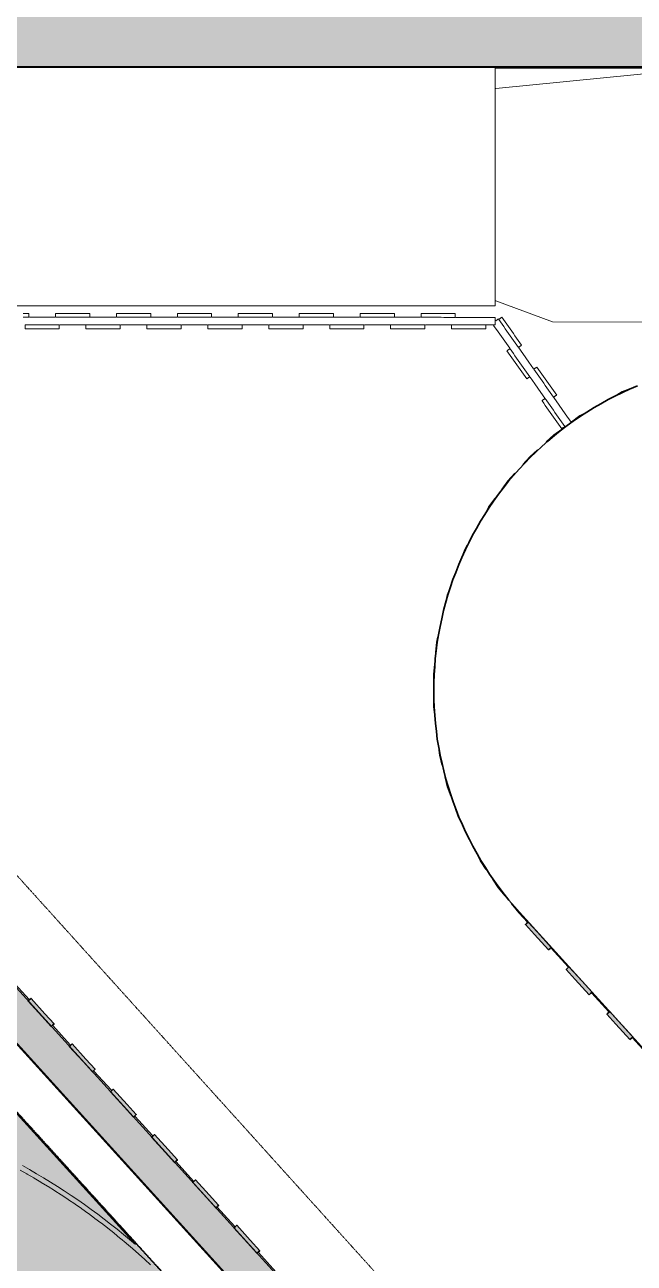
# Model space of a CAD drawing. Header units: millimetres. Extents: x -100577 to 287200, y -212120 to 238461.
# Drawn here: x 74240 to 76641, y 52191 to 57072 of the extents above; entities that cross this region are included whole.
import ezdxf

# ---------------------------------------------------------------- set-up
doc = ezdxf.new("R2010")
doc.units = ezdxf.units.MM
doc.linetypes.add('DASHDOT', pattern=[3.556, 2.54, -0.508, 0, -0.508])
doc.linetypes.add('PHANTOM', pattern=[6.35, 3.175, -0.635, 0.635, -0.635, 0.635, -0.635])
for name, color, linetype, lineweight in [('01_切断（構造・壁）', 7, 'Continuous', 35), ('04_切断（機械室などの塊）', 7, 'Continuous', 35), ('06_部屋の色', 8, 'Continuous', 0), ('10_見えがかり', 7, 'Continuous', 13), ('11_見えがかり（家具）', 8, 'Continuous', 9), ('20_上部（屋根の外形・梁）', 8, 'PHANTOM', 9), ('30_敷地・外構', 8, 'Continuous', 9), ('40_通り芯', 1, 'DASHDOT', 9)]:
    doc.layers.add(name, color=color, linetype=linetype, lineweight=lineweight)

msp = doc.modelspace()

# ---------------------------------------------------------------- hatches: boundary and pattern name
at = {"layer": '01_切断（構造・壁）'}
for points in [[(77620.5, 49510.1), (80375.7, 46470.6), (80376.9, 46469.1), (80376.9, 46469.1), (80376.9, 46469.1), (80375.6, 46467.8), (80364.1, 46457.3), (80323.2, 46420.3), (80270.8, 46372.8), (80269.4, 46371.6), (80268.1, 46373), (77512.7, 49412.7), (75206.6, 51956.8), (73114.4, 54264.9), (72977.1, 54416.4), (72975.9, 54417.8), (72975.9, 54417.8), (72975.9, 54417.8), (72977.3, 54419.1), (73001.8, 54441.4), (73041.1, 54477), (73041.3, 54477.2), (73082, 54514.1), (73082, 54514.1), (73082, 54514.1), (73083.5, 54515.3), (73083.5, 54515.3), (73083.5, 54515.3), (73084.8, 54514), (73824.8, 53697.6), (77509.9, 49632.2), (77595.6, 49537.6), (77620.4, 49510.3), (77620.4, 49510.3)], [(76303.4, 53425.6), (76248.4, 53486.1), (76212.6, 53525.6), (76217, 53529.6), (76223.7, 53535.7), (76259.5, 53496.2), (76314.5, 53435.7), (76310.1, 53431.7)], [(76463.7, 53249.1), (76408.8, 53309.6), (76373, 53349), (76377.3, 53353), (76384.1, 53359.1), (76419.9, 53319.6), (76474.8, 53259.1), (76470.4, 53255.2)], [(74319.3, 53174.3), (74319.3, 53174.3), (74355.5, 53134.4), (74351.1, 53130.4), (74344.4, 53124.4), (74308.2, 53164.3), (74253.7, 53224.4), (74258.2, 53228.4), (74264.9, 53234.4)], [(76624.1, 53072.5), (76569.1, 53133), (76533.3, 53172.4), (76537.7, 53176.4), (76544.4, 53182.5), (76580.2, 53143.1), (76635.2, 53082.6), (76630.8, 53078.6)], [(74481.2, 52995.7), (74517.6, 52955.6), (74513.1, 52951.6), (74506.5, 52945.5), (74470.1, 52985.7), (74415.8, 53045.6), (74420.3, 53049.6), (74426.9, 53055.6)], [(74643.1, 52817.1), (74679.7, 52776.8), (74675.2, 52772.7), (74668.6, 52766.7), (74632, 52807.1), (74577.9, 52866.8), (74582.4, 52870.8), (74589, 52876.8)], [(74805, 52638.6), (74841.8, 52598), (74837.2, 52593.9), (74830.6, 52587.9), (74793.9, 52628.5), (74740, 52688), (74744.5, 52692), (74751.1, 52698)], [(74966.9, 52460), (75003.8, 52419.2), (74999.3, 52415.1), (74992.7, 52409.1), (74955.8, 52449.9), (74902.1, 52509.1), (74906.6, 52513.3), (74913.2, 52519.2)], [(75128.7, 52281.4), (75165.9, 52240.4), (75161.3, 52236.2), (75154.8, 52230.3), (75117.6, 52271.3), (75064.1, 52330.3), (75068.7, 52334.5), (75075.3, 52340.4)]]:
    msp.add_hatch(color=7, dxfattribs=at).paths.add_polyline_path(points)
at = {"layer": '06_部屋の色', "true_color": 0xe9dfcf}
msp.add_hatch(color=8, dxfattribs=at).paths.add_polyline_path([(72573.6, 54580.1), (81121.7, 45167.3), (80091.1, 44217.5), (80114.8, 44191.8), (79084.4, 43242.2), (79060.5, 43267.7), (75806.3, 46747.5), (75857.8, 46797.3), (75926.6, 46876.4), (75988.2, 46961.2), (76042.2, 47051.1), (76088.1, 47145.3), (76125.7, 47243.1), (76154.6, 47343.9), (76174.6, 47446.8), (76185.6, 47551.1), (76187.4, 47655.9), (76180.1, 47760.5), (76163.7, 47864), (76138.3, 47965.7), (76104.2, 48064.8), (76061.6, 48160.6), (76010.7, 48252.3), (75952.1, 48339.2), (75886.1, 48420.7), (75813.3, 48496.1), (75734.2, 48564.8), (75649.4, 48626.5), (75559.5, 48680.4), (75465.3, 48726.4), (75367.4, 48764), (75266.7, 48792.9), (75163.8, 48812.9), (75059.5, 48823.8), (74954.7, 48825.7), (74850.1, 48818.3), (74746.6, 48801.9), (74644.9, 48776.6), (74545.8, 48742.5), (74450, 48699.8), (74358.3, 48649), (74271.4, 48590.4), (74189.9, 48524.4), (74166.1, 48501.4), (70375.6, 52554.5)])
at = {"layer": '06_部屋の色', "true_color": 0x6fa96e}
h = msp.add_hatch(color=8, dxfattribs=at)
h.paths.add_polyline_path([(70957.1, 51933.9), (71070.8, 52040.2), (71300, 52253.9), (71529.5, 52467.2), (71759.4, 52680.2), (71989.5, 52892.8), (72220, 53105), (72450.9, 53316.9), (72682, 53528.5), (72913.5, 53739.7), (73145.3, 53950.5), (80137, 46251.4), (79917, 46051.3), (79697.4, 45851), (79478.1, 45650.2), (79259, 45449.2), (79040.3, 45247.8), (78821.9, 45046), (78603.8, 44843.9), (78386, 44641.5), (78168.6, 44438.8), (78060.7, 44337.9), (78060.7, 44337.9), (78060.7, 44337.9), (78060.7, 44337.9), (77951.4, 44235.7), (77734.6, 44032.3), (77518, 43828.5), (77301.8, 43624.4), (77085.9, 43420), (76870.3, 43215.3), (76655.1, 43010.2), (76440.1, 42804.8), (76225.5, 42599), (76011.1, 42393), (68797.1, 49884.2), (69023, 50101.3), (69249.2, 50318.2), (69475.7, 50534.6), (69702.6, 50750.8), (69929.8, 50966.6), (70157.4, 51182), (70385.2, 51397.1), (70613.4, 51611.8), (70842, 51826.2), (70953.5, 51930.5)])
h.paths.add_polyline_path([(73784.9, 47593), (73792.2, 47488.4), (73808.6, 47384.9), (73834, 47283.1), (73868.1, 47184), (73910.8, 47088.3), (73961.6, 46996.6), (74020.2, 46909.7), (74086.2, 46828.2), (74159, 46752.8), (74238.1, 46684), (74322.9, 46622.4), (74412.8, 46568.4), (74507, 46522.4), (74604.9, 46484.9), (74705.6, 46456), (74808.5, 46436), (74912.8, 46425), (75017.6, 46423.2), (75122.2, 46430.5), (75225.7, 46446.9), (75327.4, 46472.3), (75426.6, 46506.4), (75522.3, 46549), (75614, 46599.9), (75700.9, 46658.5), (75782.4, 46724.4), (75803.3, 46744.6), (75806.8, 46748), (75806.8, 46748), (75857.8, 46797.3), (75926.6, 46876.4), (75988.2, 46961.2), (76042.2, 47051.1), (76088.1, 47145.3), (76125.7, 47243.1), (76154.6, 47343.9), (76174.6, 47446.8), (76185.6, 47551.1), (76187.4, 47655.9), (76180.1, 47760.5), (76163.7, 47864), (76138.3, 47965.7), (76104.2, 48064.8), (76061.6, 48160.6), (76010.7, 48252.3), (75952.1, 48339.2), (75886.1, 48420.7), (75813.3, 48496.1), (75734.2, 48564.8), (75649.4, 48626.5), (75559.5, 48680.4), (75465.3, 48726.4), (75367.4, 48764), (75266.7, 48792.9), (75163.8, 48812.9), (75059.5, 48823.8), (74954.7, 48825.7), (74850.1, 48818.3), (74746.6, 48801.9), (74644.9, 48776.6), (74545.8, 48742.5), (74450, 48699.8), (74358.3, 48649), (74271.4, 48590.4), (74189.9, 48524.4), (74166.6, 48501.9), (74114.5, 48451.6), (74045.7, 48372.5), (73984.1, 48287.7), (73930.1, 48197.8), (73884.2, 48103.6), (73846.6, 48005.7), (73817.7, 47904.9), (73797.7, 47802), (73786.8, 47697.8)], flags=0)
at = {"layer": '30_敷地・外構'}
msp.add_hatch(color=8, dxfattribs=at).paths.add_polyline_path([(203769.5, 214442.2), (243429.9, 177722.4), (287200.4, 133010.5), (281793.1, -51921.2), (240885.5, -149400.6), (236609.7, -153248.5), (133667.7, -201676.7), (129226.2, -203199.9), (92493.3, -208828.8), (80788.6, -210334.9), (60527.7, -212120.5), (29239.6, -207578.6), (4133.8, -203331.5), (-18461.2, -198214.2), (-25999.5, -196278.4), (-94563.8, -156949.3), (-100576.7, -152008.9), (-15558.2, -27276.9), (128293.3, -27285.8), (128295.1, 900.2), (83295.1, 903), (83298.1, 56905.6), (50292.3, 56910.4), (20297, 12903.7), (20297.7, 906.9), (3652.8, 907.9), (165570.8, 238460.5)])
h = msp.add_hatch(color=8, dxfattribs=at)
h.paths.add_polyline_path([(70281.8, 69207.8), (73677.5, 71131.7), (76317.4, 70450.3), (93200.2, 82501.8), (103770.8, 90730.6), (105767.7, 92615), (106777, 92003.9), (118469.6, 107201.5), (129043.6, 119707.7), (151078.7, 145305.3), (166376.8, 164634), (171338.8, 170679.3), (187221.6, 191433.9), (198287.1, 205505.8), (198077.8, 207155.4), (198176.7, 210842.5), (200714.4, 210456.7), (204131.2, 206946.8), (209555.7, 200562), (211125.9, 198648.5), (212482.5, 197237.2), (214840.2, 195221.2), (221884.4, 189362.5), (224837.6, 186553.4), (231278.8, 180241.4), (233222.4, 178925.4), (234262.7, 178289.6), (238252.8, 175499.1), (239941, 174138.4), (238463.9, 171833.7), (214169.7, 143331.8), (209158, 139970.9), (184287.9, 106391.7), (183978.8, 101792.3), (187006.4, 98885.9), (183025.8, 93881.7), (165710.5, 106977.9), (169773.7, 111251.6), (174631.2, 107898.8), (178916.9, 108657.7), (203772.1, 141800.6), (210006.1, 145862.8), (226838.7, 165530.3), (229045.1, 168159.5), (228926.8, 173574.7), (225566, 172051.7), (219062, 168983.4), (203917.8, 160610.9), (202180.3, 160000.3), (200038.9, 159685.2), (197646.8, 159569.2), (191232.4, 159713.7), (183101.3, 159306.8), (180096, 159014.2), (168070.4, 160234.9), (162297.1, 151659), (173068.1, 147576.7), (172195.8, 145262.2), (160705.7, 149610.5), (132461.2, 116785.1), (121949.3, 104357), (112882.8, 92798.2), (110861.5, 90176.8), (104210.4, 83405.4), (97491.3, 77480.3), (91406.2, 72673.6), (81313, 65672.4), (81913.6, 64348.8), (188764.9, 67868.7), (246788.5, 67840.1), (246782.4, 63340.4), (205026.1, 63372.3), (201917.6, 60299.6), (196541.2, 60910.6), (193812.1, 63375.4), (188843, 63378.7), (126859.9, 61341.1), (83292.6, 59800.2), (83292.1, 56905.6), (50292.3, 56910.4), (20297, 12903.7), (20297, 12688.5), (15590.7, 3142.9), (14531.9, 521.6), (14417.8, -2475.5), (17720, -43184.1), (25175.2, -42918.5), (79835.2, -42007), (146150.7, -40578.9), (241235.5, -38178.8), (246311.2, -38102.7), (247627, -49076.9), (261713.2, -83458.2), (157801.7, -94080.4), (165058.9, -133727.2), (125695.1, -141051.4), (124858.5, -140143.1), (118887.5, -141940.9), (123034.3, -155932.7), (127770.8, -172228.3), (146551, -170016.7), (170292.1, -167511), (174821.9, -166335.5), (176248.1, -172157.3), (171364.9, -173432), (147215.1, -175970), (104092.5, -181701.7), (47870.9, -189957.7), (8834.5, -196640), (5104.1, -198423.7), (4305.2, -197393.1), (3768, -190337.6), (6822.6, -189843.8), (32763, -185393.7), (35342.7, -181411.3), (31434.2, -162225.7), (28768.7, -160898.3), (-9297.6, -166488.1), (-10932.9, -168206.2), (-6545.2, -190414.5), (-10493.4, -191063.3), (-16165.6, -162327.1), (-26790.2, -120042.4), (-7087.1, -114417.5), (18234.2, -108159), (19923.5, -105794.1), (14653.4, -79966.8), (13290.8, -79523.1), (-25792.5, -92480.8), (-55264.6, -101098.3), (-56830.6, -103919.1), (-41581.5, -164299.3), (-39301.9, -166240.5), (-28152.8, -163917.1), (-27140.8, -168806), (-41869.2, -171871.6), (-45676.2, -172875.7), (-47156.1, -168100.7), (-45926.7, -165398.6), (-61931.1, -102077.8), (-67560.2, -103569.8), (-63454.4, -97546.1), (-48680.2, -93970.1), (-27190.9, -87692.8), (-10339.7, -82620.1), (13576, -74692.3), (11129, -62712.5), (4851.7, -55163.2), (-7349.7, -55898.5), (-35297.5, -58584.6), (-37037.7, -58789.7), (-28960.4, -46939.4), (-8207.5, -44935.7), (7055.9, -44015.2), (3105.4, -3032.2), (840.6, -3217.9), (7522.9, 6585.8), (10187.5, 6878.3), (11706.4, 9732.8), (14901.5, 15113.4), (16646.9, 17889.1), (22187.6, 25269.1), (30756.1, 36198.6), (31077.5, 37245.9), (31975.8, 38563.7), (31567.5, 38842), (31588.6, 38910.6), (30327, 40042.1), (49726.1, 68502.9)])
h.paths.add_polyline_path([(249686.5, -79169.6), (252259.2, -74874.4), (242638.1, -51401.1), (239775.7, -49213.7), (181560.6, -50672.4), (180361.5, -51600.4), (186760.2, -82836), (189879.9, -85279.1)], flags=0)
h.paths.add_polyline_path([(122432.1, -172857.2), (117492, -157794.3), (113402.4, -143592.4), (102608.5, -146842.3), (107948.6, -173032.7), (109906.3, -174334.1)], flags=0)
h.paths.add_polyline_path([(102996.6, -140548.1), (124602.2, -135154.1), (156696.1, -129184.4), (157833, -127530), (155666.1, -115696.7), (153986.3, -115089.9), (100253.9, -125531.9), (98537.9, -126917.3), (100981.6, -138868.5)], flags=0)
h.paths.add_polyline_path([(181053.6, -86178), (182290.1, -83401.5), (175965.9, -52507), (173537.3, -50882.1), (151095.8, -51446.1), (149631.6, -53415.5), (155735.4, -84812.1), (159727.9, -88358.6)], flags=0)
h.paths.add_polyline_path([(99494.3, -121610.6), (153219.1, -111162.3), (154578.8, -109774.6), (152277.1, -97194.9), (149896.3, -96119.8), (96586.6, -107524.3), (94891.3, -109028.4), (97241.7, -120535.1)], flags=0)
h.paths.add_polyline_path([(75896.9, -176990.2), (78241.8, -179443.5), (101889, -175966.4), (103551.3, -173924.8), (87363.8, -94627.4), (84319.8, -93101.1), (61964.6, -97605.5), (60072.8, -99694.4), (67162.3, -133433.2)], flags=0)
h.paths.add_polyline_path([(95750.4, -103618.9), (148859.4, -92258.5), (150733.9, -89644.7), (148254.3, -79377.5), (145045.1, -77400.2), (93521.8, -88309.4), (91195.7, -90896.2), (93506.5, -102243.3)], flags=0)
h.paths.add_polyline_path([(43382.8, -180823.1), (48031.7, -183881.9), (70055.1, -180646.6), (71981.9, -177742.1), (63245.7, -134234.7), (56561.5, -102428.6), (52408.1, -99533.9), (29809, -104087.4), (28183.3, -106324.1)], flags=0)
h.paths.add_polyline_path([(89321.7, -81754.1), (91291.1, -82655.5), (145232, -71228.9), (146664.1, -69541), (143754.5, -54561.9), (140927.6, -51686.8), (84918.2, -52894.1), (83660.4, -53992.7)], flags=0)
h.paths.add_polyline_path([(26104.8, -96137.2), (28626.9, -98207.3), (83131.5, -87228.8), (85408.9, -85024.9), (82982.7, -73164.2), (80491.6, -71617.5), (25091, -79979.4), (23284.3, -82315)], flags=0)
h.paths.add_polyline_path([(8662.3, -116696.7), (16955.9, -155943.6), (19718.1, -157181.6), (28042.5, -155955.5), (29652, -153514.1), (21590.4, -113992.6), (19195.1, -112036.1), (11433.2, -113952.7)], flags=0)
h.paths.add_polyline_path([(-14901.1, -146868.3), (-13246.6, -153270), (-11595.5, -160014.5), (-10030.9, -161553.2), (11082.9, -158450), (13057.8, -154408.2), (5242.1, -117420.3), (2042.8, -116282), (-6056.4, -118286.7), (-18134.3, -121726.9), (-20359.4, -125135)], flags=0)
h.paths.add_polyline_path([(21655.5, -74325.8), (23826.9, -76129.8), (79893, -67670.8), (81368.1, -65237.5), (79190.5, -54559.2), (77563.5, -53034.8), (26041.5, -53901.6), (19126.3, -61936.4)], flags=0)
h.paths.add_polyline_path([(189980.9, 189290.1), (174073.1, 168504.1), (169859.1, 162049), (180101.3, 161022.9), (182960.3, 161291.7), (191203.4, 161711.3), (197625.7, 161560.6), (199848, 161671.4), (201703.1, 161946.9), (203092.1, 162439.7), (218116.6, 170741.8), (225532, 174554.4), (228861.8, 176201.2), (228827.8, 177751.9), (222409.3, 184045.9), (219560.9, 186746.1), (212587, 192548.9), (210073, 194689.2), (208505.3, 196332.2), (206877.2, 198317.3), (203662.6, 202101.3), (200069.2, 202133.5)], flags=0)
h.paths.add_polyline_path([(11098.7, -3879.5), (11053.3, -3474.8), (10631.2, -2734.1), (9456.7, -2857.9), (9312.6, -4172.2), (12771.6, -42208.1), (13096.5, -42585.8), (13413.3, -42769.7), (14294.3, -42685.8), (14446.4, -42063.9)], flags=0)

# ---------------------------------------------------------------- linework, layer by layer
at = {"layer": '01_切断（構造・壁）'}
for points in [[(77512.7, 49412.7), (75206.6, 51956.8), (73114.4, 54264.9), (72977.1, 54416.4), (72975.9, 54417.8), (72975.9, 54417.8), (72975.9, 54417.8), (72977.3, 54419.1), (73001.8, 54441.4), (73041.1, 54477), (73041.3, 54477.2), (73082, 54514.1), (73082, 54514.1), (73082, 54514.1), (73083.5, 54515.3), (73083.5, 54515.3), (73083.5, 54515.3), (73084.8, 54514), (73824.8, 53697.6), (77509.9, 49632.2)], [(76303.4, 53425.6), (76248.4, 53486.1), (76212.6, 53525.6), (76217, 53529.6), (76223.7, 53535.7), (76259.5, 53496.2), (76314.5, 53435.7), (76310.1, 53431.7), (76303.4, 53425.6)], [(76463.7, 53249.1), (76408.8, 53309.6), (76373, 53349), (76377.3, 53353), (76384.1, 53359.1), (76419.9, 53319.6), (76474.8, 53259.1), (76470.4, 53255.2), (76463.7, 53249.1)], [(74319.3, 53174.3), (74319.3, 53174.3), (74355.5, 53134.4), (74351.1, 53130.4), (74344.4, 53124.4), (74308.2, 53164.3), (74253.7, 53224.4), (74258.2, 53228.4), (74264.9, 53234.4), (74319.3, 53174.3)], [(76624.1, 53072.5), (76569.1, 53133), (76533.3, 53172.4), (76537.7, 53176.4), (76544.4, 53182.5), (76580.2, 53143.1), (76635.2, 53082.6), (76630.8, 53078.6), (76624.1, 53072.5)], [(74481.2, 52995.7), (74517.6, 52955.6), (74513.1, 52951.6), (74506.5, 52945.5), (74470.1, 52985.7), (74415.8, 53045.6), (74420.3, 53049.6), (74426.9, 53055.6), (74481.2, 52995.7)], [(74643.1, 52817.1), (74679.7, 52776.8), (74675.2, 52772.7), (74668.6, 52766.7), (74632, 52807.1), (74577.9, 52866.8), (74582.4, 52870.8), (74589, 52876.8), (74643.1, 52817.1)], [(74805, 52638.6), (74841.8, 52598), (74837.2, 52593.9), (74830.6, 52587.9), (74793.9, 52628.5), (74740, 52688), (74744.5, 52692), (74751.1, 52698), (74805, 52638.6)], [(74966.9, 52460), (75003.8, 52419.2), (74999.3, 52415.1), (74992.7, 52409.1), (74955.8, 52449.9), (74902.1, 52509.1), (74906.6, 52513.3), (74913.2, 52519.2), (74966.9, 52460)], [(75128.7, 52281.4), (75165.9, 52240.4), (75161.3, 52236.2), (75154.8, 52230.3), (75117.6, 52271.3), (75064.1, 52330.3), (75068.7, 52334.5), (75075.3, 52340.4), (75128.7, 52281.4)]]:
    msp.add_lwpolyline(points, dxfattribs=at)
at = {"layer": '04_切断（機械室などの塊）'}
msp.add_lwpolyline([(78148.1, 51416.5), (76188.9, 53574), (76169.4, 53596.6), (76147.2, 53622.3), (76128.7, 53645.8), (76107.9, 53672.6), (76090.6, 53697), (76071, 53724.7), (76055, 53750), (76036.8, 53778.6), (76022.1, 53804.6), (76005.3, 53834.1), (75991.9, 53860.9), (75976.6, 53891.1), (75964.4, 53918.5), (75950.7, 53949.5), (75939.9, 53977.4), (75927.6, 54009), (75918.2, 54037.4), (75907.6, 54069.6), (75899.6, 54098.5), (75890.5, 54131.1), (75883.9, 54160.3), (75876.5, 54193.4), (75871.3, 54222.9), (75865.5, 54256.3), (75861.8, 54286), (75857.7, 54319.7), (75855.4, 54349.5), (75852.9, 54383.3), (75852.2, 54413.2), (75851.3, 54447.1), (75852, 54477.1), (75852.8, 54511), (75855, 54540.8), (75857.5, 54574.6), (75861.1, 54604.3), (75865.3, 54638), (75870.4, 54667.5), (75876.2, 54700.9), (75882.7, 54730.1), (75890.1, 54763.2), (75898.1, 54792), (75907.1, 54824.7), (75916.5, 54853.1), (75927.1, 54885.3), (75937.9, 54913.3), (75950.1, 54944.9), (75962.2, 54972.3), (75975.9, 55003.3), (75989.3, 55030), (76004.6, 55060.3), (76019.3, 55086.4), (76036, 55115.9), (76052, 55141.2), (76070.2, 55169.8), (76087.4, 55194.3), (76106.9, 55222), (76125.3, 55245.6), (76146.2, 55272.4), (76165.7, 55295), (76187.8, 55320.7), (76208.5, 55342.4), (76231.9, 55367), (76253.5, 55387.6), (76278.1, 55411), (76300.7, 55430.5), (76326.4, 55452.7), (76350, 55471.1), (76376.7, 55492), (76401.2, 55509.2), (76428.9, 55528.7), (76454.2, 55544.8), (76482.8, 55562.9), (76508.9, 55577.7), (76538.4, 55594.4), (76565.1, 55607.8), (76595.4, 55623.1), (76622.8, 55635.2), (76653.8, 55649)], dxfattribs=at)
at = {"layer": '10_見えがかり'}
for points in [[(73948.9, 56903.9), (74425.6, 56903.9), (74663.9, 56903.8), (74902.3, 56903.8), (75140.6, 56903.8), (75378.9, 56903.7), (75617.3, 56903.7), (75855.6, 56903.7), (76093.9, 56903.6), (76093.9, 56825.3), (76093.9, 56747), (76093.9, 56512), (76093.9, 56433.6), (76093.8, 56355.3), (76093.8, 56277), (76093.8, 56198.6), (76093.8, 56120.3), (76093.8, 56042), (76093.8, 55963.6), (75855.5, 55963.7), (75617.1, 55963.7), (75140.5, 55963.8), (74902.1, 55963.8), (74425.5, 55963.9), (74187.1, 55963.9)], [(76095.9, 56820.2), (76931.4, 56903.5), (77893.9, 56903.4), (77893.8, 56276.2), (77893.8, 56067.2), (77818.8, 55900), (77443.8, 55900.1), (77068.8, 55900.2), (76318.8, 55900.4), (76095.8, 55983.3)], [(76095.9, 56900.6), (76881.2, 56900.5)], [(74233.9, 55933.9), (74245.1, 55933.9), (74256.4, 55933.9), (74256.4, 55932.6), (74256.4, 55931.4), (74256.4, 55930.1), (74256.4, 55928.9), (74256.4, 55927.6), (74256.4, 55926.4), (74256.4, 55925.1), (74256.4, 55923.9), (74256.4, 55921.4), (74256.4, 55920.1), (74256.4, 55918.9), (74233.9, 55918.9)], [(74361.4, 55927.6), (74361.4, 55928.9), (74361.4, 55930.1), (74361.4, 55931.4), (74361.4, 55932.6), (74361.4, 55933.9), (74395.1, 55933.9), (74406.4, 55933.9), (74417.6, 55933.9), (74428.9, 55933.9), (74451.4, 55933.9), (74462.6, 55933.9), (74496.4, 55933.9), (74496.4, 55932.6), (74496.4, 55930.1), (74496.4, 55928.9), (74496.4, 55927.6), (74496.4, 55925.1), (74496.4, 55923.9), (74496.4, 55922.6), (74496.4, 55920.1), (74496.4, 55918.9), (74485.1, 55918.9), (74473.9, 55918.9), (74462.6, 55918.9), (74451.4, 55918.9), (74428.9, 55918.9), (74417.6, 55918.9), (74406.4, 55918.9), (74395.1, 55918.9), (74383.9, 55918.9), (74372.6, 55918.9), (74361.4, 55918.9), (74361.4, 55920.1), (74361.4, 55922.6), (74361.4, 55923.9), (74361.4, 55925.1), (74361.4, 55927.6)], [(74601.4, 55918.8), (74601.4, 55921.3), (74601.4, 55922.6), (74601.4, 55923.8), (74601.4, 55925.1), (74601.4, 55927.6), (74601.4, 55928.8), (74601.4, 55930.1), (74601.4, 55931.3), (74601.4, 55932.6), (74601.4, 55933.8), (74612.6, 55933.8), (74623.9, 55933.8), (74635.1, 55933.8), (74646.4, 55933.8), (74657.6, 55933.8), (74668.9, 55933.8), (74680.1, 55933.8), (74691.4, 55933.8), (74702.6, 55933.8), (74713.9, 55933.8), (74725.1, 55933.8), (74736.4, 55933.8), (74736.4, 55932.6), (74736.4, 55930.1), (74736.4, 55927.6), (74736.4, 55925.1), (74736.4, 55922.6), (74736.4, 55921.3), (74736.4, 55920.1), (74736.4, 55918.8), (74725.1, 55918.8), (74713.9, 55918.8), (74702.6, 55918.8), (74680.1, 55918.8), (74668.9, 55918.8), (74657.6, 55918.8), (74646.4, 55918.8), (74635.1, 55918.8), (74623.9, 55918.8), (74612.6, 55918.8), (74601.4, 55918.8)], [(74841.4, 55918.8), (74841.4, 55921.3), (74841.4, 55922.6), (74841.4, 55923.8), (74841.4, 55925.1), (74841.4, 55927.6), (74841.4, 55928.8), (74841.4, 55930.1), (74841.4, 55931.3), (74841.4, 55932.6), (74841.4, 55933.8), (74863.9, 55933.8), (74875.1, 55933.8), (74897.6, 55933.8), (74908.9, 55933.8), (74931.4, 55933.8), (74953.9, 55933.8), (74976.4, 55933.8), (74976.4, 55931.3), (74976.4, 55930), (74976.4, 55928.8), (74976.4, 55927.5), (74976.4, 55926.3), (74976.4, 55925), (74976.4, 55923.8), (74976.4, 55922.5), (74976.4, 55921.3), (74976.4, 55918.8), (74965.1, 55918.8), (74953.9, 55918.8), (74942.6, 55918.8), (74931.4, 55918.8), (74908.9, 55918.8), (74897.6, 55918.8), (74886.4, 55918.8), (74875.1, 55918.8), (74863.9, 55918.8), (74852.6, 55918.8), (74841.4, 55918.8)], [(75081.4, 55927.5), (75081.4, 55930), (75081.4, 55932.5), (75081.4, 55933.8), (75137.6, 55933.8), (75148.9, 55933.8), (75160.1, 55933.8), (75171.4, 55933.8), (75182.6, 55933.8), (75216.4, 55933.7), (75216.4, 55932.5), (75216.4, 55931.2), (75216.4, 55930), (75216.4, 55928.7), (75216.4, 55927.5), (75216.4, 55925), (75216.4, 55922.5), (75216.4, 55921.2), (75216.4, 55920), (75216.4, 55918.7), (75193.9, 55918.7), (75182.6, 55918.8), (75160.1, 55918.8), (75148.9, 55918.8), (75126.4, 55918.8), (75115.1, 55918.8), (75103.9, 55918.8), (75092.6, 55918.8), (75081.4, 55918.8), (75081.4, 55920), (75081.4, 55921.3), (75081.4, 55922.5), (75081.4, 55925), (75081.4, 55927.5)], [(75321.4, 55927.5), (75321.4, 55928.7), (75321.4, 55930), (75321.4, 55932.5), (75321.4, 55933.7), (75355.1, 55933.7), (75366.4, 55933.7), (75388.9, 55933.7), (75400.1, 55933.7), (75411.4, 55933.7), (75422.6, 55933.7), (75433.9, 55933.7), (75456.4, 55933.7), (75456.4, 55931.2), (75456.4, 55930), (75456.4, 55927.5), (75456.4, 55925), (75456.4, 55921.2), (75456.4, 55920), (75456.4, 55918.7), (75445.1, 55918.7), (75433.9, 55918.7), (75400.1, 55918.7), (75388.9, 55918.7), (75355.1, 55918.7), (75343.9, 55918.7), (75332.6, 55918.7), (75321.4, 55918.7), (75321.4, 55920), (75321.4, 55922.5), (75321.4, 55923.7), (75321.4, 55925), (75321.4, 55927.5)], [(75561.4, 55918.7), (75561.4, 55921.2), (75561.4, 55922.4), (75561.4, 55923.7), (75561.4, 55924.9), (75561.4, 55927.4), (75561.4, 55928.7), (75561.4, 55929.9), (75561.4, 55931.2), (75561.4, 55932.4), (75561.4, 55933.7), (75572.6, 55933.7), (75583.9, 55933.7), (75595.1, 55933.7), (75606.4, 55933.7), (75651.4, 55933.7), (75662.6, 55933.7), (75673.9, 55933.7), (75685.1, 55933.7), (75696.4, 55933.7), (75696.4, 55932.4), (75696.4, 55931.2), (75696.4, 55929.9), (75696.4, 55928.7), (75696.4, 55927.4), (75696.4, 55924.9), (75696.4, 55923.7), (75696.4, 55922.4), (75696.4, 55921.2), (75696.4, 55919.9), (75696.4, 55918.7), (75673.9, 55918.7), (75662.6, 55918.7), (75628.9, 55918.7), (75617.6, 55918.7), (75606.4, 55918.7), (75595.1, 55918.7), (75583.9, 55918.7), (75572.6, 55918.7), (75561.4, 55918.7)], [(75801.4, 55918.7), (75801.4, 55921.2), (75801.4, 55922.4), (75801.4, 55924.9), (75801.4, 55927.4), (75801.4, 55929.9), (75801.4, 55932.4), (75801.4, 55933.7), (75857.6, 55933.7), (75868.9, 55933.7), (75880.1, 55933.7), (75891.4, 55933.6), (75902.6, 55933.6), (75913.9, 55933.6), (75936.4, 55933.6), (75936.4, 55932.4), (75936.4, 55929.9), (75936.4, 55927.4), (75936.4, 55924.9), (75936.4, 55922.4), (75936.4, 55919.9), (75936.4, 55918.6), (75925.1, 55918.6), (75913.9, 55918.6), (75891.4, 55918.6), (75880.1, 55918.7), (75868.9, 55918.7), (75857.6, 55918.7), (75846.4, 55918.7), (75835.1, 55918.7), (75823.9, 55918.7), (75812.6, 55918.7), (75801.4, 55918.7)], [(74241.4, 55873.9), (74241.4, 55876.4), (74241.4, 55877.6), (74241.4, 55878.9), (74241.4, 55881.4), (74241.4, 55883.9), (74241.4, 55885.1), (74241.4, 55886.4), (74241.4, 55887.6), (74241.4, 55888.9), (74252.6, 55888.9), (74263.9, 55888.9), (74275.1, 55888.9), (74286.4, 55888.9), (74320.1, 55888.9), (74331.4, 55888.9), (74342.6, 55888.9), (74353.9, 55888.9), (74365.1, 55888.9), (74376.4, 55888.9), (74376.4, 55887.6), (74376.4, 55886.4), (74376.4, 55883.9), (74376.4, 55882.6), (74376.4, 55880.1), (74376.4, 55878.9), (74376.4, 55877.6), (74376.4, 55876.4), (74376.4, 55873.9), (74365.1, 55873.9), (74342.6, 55873.9), (74331.4, 55873.9), (74320.1, 55873.9), (74308.9, 55873.9), (74297.6, 55873.9), (74286.4, 55873.9), (74275.1, 55873.9), (74263.9, 55873.9), (74252.6, 55873.9), (74241.4, 55873.9)], [(74258.4, 55918.9), (74359.4, 55918.9)], [(74479.4, 55888.9), (74378.4, 55888.9)], [(74481.4, 55881.4), (74481.4, 55883.9), (74481.4, 55885.1), (74481.4, 55886.4), (74481.4, 55887.6), (74481.4, 55888.9), (74492.6, 55888.9), (74503.9, 55888.8), (74515.1, 55888.8), (74526.4, 55888.8), (74548.9, 55888.8), (74560.1, 55888.8), (74571.4, 55888.8), (74582.6, 55888.8), (74593.9, 55888.8), (74605.1, 55888.8), (74616.4, 55888.8), (74616.4, 55887.6), (74616.4, 55886.3), (74616.4, 55885.1), (74616.4, 55883.8), (74616.4, 55882.6), (74616.4, 55878.8), (74616.4, 55876.3), (74616.4, 55875.1), (74616.4, 55873.8), (74582.6, 55873.8), (74571.4, 55873.8), (74548.9, 55873.8), (74537.6, 55873.8), (74526.4, 55873.8), (74515.1, 55873.8), (74503.9, 55873.8), (74492.6, 55873.9), (74481.4, 55873.9), (74481.4, 55875.1), (74481.4, 55876.4), (74481.4, 55877.6), (74481.4, 55878.9), (74481.4, 55881.4)], [(74498.4, 55918.9), (74599.4, 55918.8)], [(74719.4, 55888.8), (74618.4, 55888.8)], [(74721.4, 55873.8), (74721.4, 55876.3), (74721.4, 55877.6), (74721.4, 55878.8), (74721.4, 55880.1), (74721.4, 55882.6), (74721.4, 55883.8), (74721.4, 55885.1), (74721.4, 55887.6), (74721.4, 55888.8), (74755.1, 55888.8), (74766.4, 55888.8), (74788.9, 55888.8), (74800.1, 55888.8), (74811.4, 55888.8), (74822.6, 55888.8), (74833.9, 55888.8), (74845.1, 55888.8), (74856.4, 55888.8), (74856.4, 55886.3), (74856.4, 55883.8), (74856.4, 55882.5), (74856.4, 55880), (74856.4, 55876.3), (74856.4, 55875), (74856.4, 55873.8), (74845.1, 55873.8), (74833.9, 55873.8), (74822.6, 55873.8), (74800.1, 55873.8), (74788.9, 55873.8), (74777.6, 55873.8), (74766.4, 55873.8), (74743.9, 55873.8), (74732.6, 55873.8), (74721.4, 55873.8)], [(74738.4, 55918.8), (74839.4, 55918.8)], [(74959.4, 55888.8), (74858.4, 55888.8)], [(74961.4, 55882.5), (74961.4, 55883.8), (74961.4, 55885), (74961.4, 55886.3), (74961.4, 55887.5), (74961.4, 55888.8), (74972.6, 55888.8), (74983.9, 55888.8), (74995.1, 55888.8), (75006.4, 55888.8), (75017.6, 55888.8), (75040.1, 55888.8), (75051.4, 55888.8), (75062.6, 55888.8), (75073.9, 55888.8), (75085.1, 55888.8), (75096.4, 55888.8), (75096.4, 55887.5), (75096.4, 55885), (75096.4, 55882.5), (75096.4, 55880), (75096.4, 55878.8), (75096.4, 55877.5), (75096.4, 55876.3), (75096.4, 55875), (75096.4, 55873.8), (75073.9, 55873.8), (75062.6, 55873.8), (75051.4, 55873.8), (75040.1, 55873.8), (75017.6, 55873.8), (75006.4, 55873.8), (74995.1, 55873.8), (74983.9, 55873.8), (74961.4, 55873.8), (74961.4, 55875), (74961.4, 55876.3), (74961.4, 55877.5), (74961.4, 55878.8), (74961.4, 55880), (74961.4, 55882.5)], [(74978.4, 55918.8), (75079.4, 55918.8)], [(75199.4, 55888.7), (75103.8, 55888.8), (75098.4, 55888.8)], [(75201.4, 55873.7), (75201.4, 55876.2), (75201.4, 55877.5), (75201.4, 55878.7), (75201.4, 55881.2), (75201.4, 55883.7), (75201.4, 55886.2), (75201.4, 55887.5), (75201.4, 55888.7), (75212.6, 55888.7), (75223.9, 55888.7), (75257.6, 55888.7), (75268.9, 55888.7), (75291.4, 55888.7), (75302.6, 55888.7), (75313.9, 55888.7), (75325.1, 55888.7), (75336.4, 55888.7), (75336.4, 55887.5), (75336.4, 55886.2), (75336.4, 55885), (75336.4, 55883.7), (75336.4, 55882.5), (75336.4, 55880), (75336.4, 55878.7), (75336.4, 55877.5), (75336.4, 55876.2), (75336.4, 55875), (75336.4, 55873.7), (75325.1, 55873.7), (75313.9, 55873.7), (75302.6, 55873.7), (75291.4, 55873.7), (75268.9, 55873.7), (75257.6, 55873.7), (75246.4, 55873.7), (75235.1, 55873.7), (75223.9, 55873.7), (75212.6, 55873.7), (75201.4, 55873.7)], [(75218.4, 55918.7), (75319.4, 55918.7)], [(75439.4, 55888.7), (75351.3, 55888.7), (75338.4, 55888.7)], [(75441.4, 55873.7), (75441.4, 55876.2), (75441.4, 55877.5), (75441.4, 55878.7), (75441.4, 55880), (75441.4, 55882.5), (75441.4, 55883.7), (75441.4, 55885), (75441.4, 55887.5), (75441.4, 55888.7), (75452.6, 55888.7), (75463.9, 55888.7), (75475.1, 55888.7), (75486.4, 55888.7), (75497.6, 55888.7), (75520.1, 55888.7), (75531.4, 55888.7), (75542.6, 55888.7), (75553.9, 55888.7), (75565.1, 55888.7), (75576.4, 55888.7), (75576.4, 55887.4), (75576.4, 55886.2), (75576.4, 55884.9), (75576.4, 55883.7), (75576.4, 55882.4), (75576.4, 55879.9), (75576.4, 55878.7), (75576.4, 55877.4), (75576.4, 55876.2), (75576.4, 55874.9), (75576.4, 55873.7), (75553.9, 55873.7), (75542.6, 55873.7), (75531.4, 55873.7), (75508.9, 55873.7), (75497.6, 55873.7), (75486.4, 55873.7), (75475.1, 55873.7), (75463.9, 55873.7), (75452.6, 55873.7), (75441.4, 55873.7)], [(75458.4, 55918.7), (75559.4, 55918.7)], [(75679.4, 55888.7), (75598.8, 55888.7), (75578.4, 55888.7)], [(75681.4, 55882.4), (75681.4, 55883.7), (75681.4, 55884.9), (75681.4, 55886.2), (75681.4, 55887.4), (75681.4, 55888.7), (75692.6, 55888.7), (75703.9, 55888.7), (75715.1, 55888.7), (75726.4, 55888.7), (75737.6, 55888.7), (75748.9, 55888.7), (75760.1, 55888.7), (75771.4, 55888.7), (75782.6, 55888.7), (75793.9, 55888.7), (75805.1, 55888.7), (75816.4, 55888.7), (75816.4, 55887.4), (75816.4, 55884.9), (75816.4, 55882.4), (75816.4, 55879.9), (75816.4, 55878.7), (75816.4, 55877.4), (75816.4, 55874.9), (75816.4, 55873.7), (75805.1, 55873.7), (75793.9, 55873.7), (75760.1, 55873.7), (75748.9, 55873.7), (75737.6, 55873.7), (75726.4, 55873.7), (75703.9, 55873.7), (75692.6, 55873.7), (75681.4, 55873.7), (75681.4, 55874.9), (75681.4, 55876.2), (75681.4, 55877.4), (75681.4, 55878.7), (75681.4, 55879.9), (75681.4, 55882.4)], [(75698.4, 55918.7), (75799.4, 55918.7)], [(75919.4, 55888.6), (75846.3, 55888.7), (75818.4, 55888.7)], [(75921.4, 55873.6), (75921.4, 55874.9), (75921.4, 55888.6), (75932.6, 55888.6), (75943.9, 55888.6), (75955.1, 55888.6), (75966.4, 55888.6), (75977.6, 55888.6), (76022.6, 55888.6), (76033.9, 55888.6), (76045.1, 55888.6), (76056.4, 55888.6), (76056.4, 55887.4), (76056.4, 55884.9), (76056.4, 55882.4), (76056.4, 55879.9), (76056.4, 55877.4), (76056.4, 55874.9), (76056.4, 55873.6), (76033.9, 55873.6), (76022.6, 55873.6), (76000.1, 55873.6), (75988.9, 55873.6), (75977.6, 55873.6), (75966.4, 55873.6), (75955.1, 55873.6), (75943.9, 55873.6), (75932.6, 55873.6), (75921.4, 55873.6)], [(75938.4, 55918.6), (76093.8, 55918.6), (76093.8, 55916.1), (76093.8, 55913.6), (76093.8, 55911.1), (76093.8, 55908.6), (76093.8, 55906.1), (76093.8, 55901.1), (76093.8, 55898.6), (76093.8, 55896.1), (76093.8, 55893.6), (76093.8, 55891.1), (76093.8, 55888.6), (76058.4, 55888.6)], [(76105.5, 55861), (76087.4, 55886.6)], [(76095.8, 55905), (76095.8, 55905.1), (76097.9, 55906.5), (76099.9, 55907.9), (76104, 55910.8), (76106, 55912.3), (76106.2, 55912.1)], [(76108.4, 55911.1), (76109.4, 55911.9), (76110.4, 55912.6), (76111.4, 55913.3), (76112.4, 55914), (76114.5, 55915.5), (76115.5, 55916.2), (76118.6, 55918.3), (76119.6, 55919.1), (76126.1, 55909.9), (76132.6, 55900.7), (76139, 55891.5), (76145.5, 55882.3), (76152, 55873.1), (76158.5, 55863.9), (76165, 55854.7), (76171.4, 55845.5), (76177.9, 55836.3), (76184.4, 55827.1), (76190.9, 55817.9), (76197.3, 55808.7), (76196.3, 55808), (76195.3, 55807.3), (76194.3, 55806.5), (76193.3, 55805.8), (76191.2, 55804.4), (76190.2, 55803.7), (76189.2, 55802.9), (76188.2, 55802.2), (76187.1, 55801.5), (76186.1, 55800.8), (76185.1, 55800.1), (76178.6, 55809.3), (76172.1, 55818.5), (76165.6, 55827.7), (76159.2, 55836.9), (76152.7, 55846.1), (76146.2, 55855.2), (76139.7, 55864.4), (76133.3, 55873.6), (76126.8, 55882.8), (76120.3, 55892), (76113.8, 55901.2), (76107.3, 55910.4), (76108.4, 55911.1)], [(76150.8, 55796.7), (76105.5, 55861)], [(76140.7, 55787.1), (76141.7, 55787.9), (76142.7, 55788.6), (76143.7, 55789.3), (76144.8, 55790), (76146.8, 55791.5), (76147.8, 55792.2), (76148.9, 55792.9), (76149.9, 55793.6), (76150.9, 55794.3), (76151.9, 55795.1), (76158.4, 55785.9), (76164.9, 55776.7), (76171.4, 55767.5), (76177.8, 55758.3), (76190.8, 55739.9), (76197.3, 55730.7), (76203.8, 55721.5), (76210.2, 55712.3), (76216.7, 55703.1), (76223.2, 55693.9), (76229.7, 55684.7), (76228.7, 55684), (76227.6, 55683.3), (76226.6, 55682.5), (76225.6, 55681.8), (76224.6, 55681.1), (76223.5, 55680.4), (76222.5, 55679.7), (76221.5, 55678.9), (76220.5, 55678.2), (76219.5, 55677.5), (76218.4, 55676.8), (76217.4, 55676.1), (76204.5, 55694.4), (76198, 55703.6), (76191.5, 55712.8), (76185, 55722), (76172.1, 55740.4), (76165.6, 55749.6), (76159.1, 55758.8), (76152.6, 55768), (76146.1, 55777.2), (76139.7, 55786.4), (76140.7, 55787.1)], [(76186.2, 55798.4), (76201.9, 55776.2), (76225.9, 55742.1), (76244.4, 55715.9)], [(76258.5, 55695.8), (76252, 55705), (76245.6, 55714.2), (76247.6, 55715.7), (76248.6, 55716.4), (76249.6, 55717.1), (76250.7, 55717.8), (76251.7, 55718.6), (76252.7, 55719.3), (76253.7, 55720), (76254.8, 55720.7), (76255.8, 55721.4), (76256.8, 55722.1), (76257.8, 55722.9), (76264.3, 55713.7), (76270.8, 55704.5), (76277.3, 55695.3), (76283.7, 55686.1), (76296.7, 55667.7), (76303.2, 55658.5), (76309.7, 55649.3), (76316.1, 55640.1), (76329.1, 55621.7), (76335.6, 55612.5), (76334.5, 55611.8), (76333.5, 55611.1), (76332.5, 55610.3), (76331.5, 55609.6), (76330.5, 55608.9), (76329.4, 55608.2), (76328.4, 55607.5), (76327.4, 55606.7), (76326.4, 55606), (76325.4, 55605.3), (76324.3, 55604.6), (76323.3, 55603.9), (76316.8, 55613.1), (76310.4, 55622.3), (76303.9, 55631.5), (76297.4, 55640.7), (76290.9, 55649.9), (76284.4, 55659), (76278, 55668.2), (76271.5, 55677.4), (76265, 55686.6), (76258.5, 55695.8)], [(76289, 55600.5), (76273.3, 55622.8), (76249.3, 55656.8), (76230.8, 55683.1)], [(76631.8, 55641.4), (76594.1, 55625.8), (76576.4, 55615.8)], [(76278.9, 55590.9), (76279.9, 55591.7), (76282, 55593.1), (76283, 55593.8), (76284, 55594.5), (76285, 55595.3), (76286.1, 55596), (76288.1, 55597.4), (76289.1, 55598.1), (76290.1, 55598.9), (76296.6, 55589.7), (76303.1, 55580.5), (76309.6, 55571.3), (76316.1, 55562.1), (76322.5, 55552.9), (76329, 55543.7), (76335.5, 55534.5), (76342, 55525.3), (76348.5, 55516.1), (76354.9, 55506.9), (76361.4, 55497.7), (76367.9, 55488.5), (76366.9, 55487.8), (76365.9, 55487.1), (76364.8, 55486.3), (76362.8, 55484.9), (76361.8, 55484.2), (76359.7, 55482.7), (76358.7, 55482), (76357.7, 55481.3), (76356.7, 55480.6), (76355.6, 55479.9), (76349.2, 55489), (76342.7, 55498.2), (76336.2, 55507.4), (76329.7, 55516.6), (76323.2, 55525.8), (76310.3, 55544.2), (76303.8, 55553.4), (76297.3, 55562.6), (76290.8, 55571.8), (76284.4, 55581), (76277.9, 55590.2), (76278.9, 55590.9)], [(76324.5, 55602.2), (76345.8, 55572), (76369.7, 55538), (76392.6, 55505.6)], [(76445, 55541.3), (76427.2, 55531.2), (76394.5, 55507)], [(76355.3, 55477.9), (76324.5, 55455), (76294.3, 55427.6)], [(76259.9, 55396.4), (76229.7, 55369.1)], [(76229.7, 55369.1), (76202.4, 55338.9)], [(76171.2, 55304.4), (76143.8, 55274.3), (76119.6, 55241.5)], [(76091.9, 55204.2), (76067.7, 55171.5), (76057.6, 55153.8)], [(75983.2, 55022.3), (75973.2, 55004.6), (75965.9, 54985.6)], [(75911.6, 54844.6), (75904.2, 54825.6), (75899.8, 54805.7)], [(75866.8, 54658.3), (75862.3, 54638.4), (75858.3, 54597.9)], [(75853.8, 54551.6), (75849.8, 54511.1), (75849.9, 54470.4)], [(75849.9, 54423.9), (75849.9, 54383.2), (75852.4, 54363)], [(80003.4, 46403), (72840.3, 54290.8), (72975.3, 54413.3), (80269.2, 46367.3), (80381.3, 46468.9), (80344.9, 46509)], [(75871, 54213), (75873.5, 54192.8), (75883.5, 54153.3)], [(75894.8, 54108.3), (75904.7, 54068.7), (75918.5, 54030.4)], [(75934.1, 53986.7), (75947.9, 53948.3), (75957.1, 53930.1)], [(76025.1, 53795.3), (76034.3, 53777.1), (76056.9, 53743.2)], [(76082.8, 53704.6), (76105.4, 53670.8), (76131.3, 53639.3)], [(76156.3, 53609), (76186.7, 53572), (76220.1, 53535.1)], [(76313.6, 53432.2), (76380.5, 53358.6)], [(74257.4, 53230.4), (74188.7, 53306.2)], [(76473.9, 53255.7), (76540.8, 53182)], [(74419.4, 53051.5), (74350.7, 53127.4)], [(76634.3, 53079.1), (76701.2, 53005.4)], [(74581.4, 52872.6), (74512.7, 52948.5)], [(74743.4, 52693.8), (74674.7, 52769.6)], [(74905.4, 52514.9), (74836.7, 52590.7)], [(75067.4, 52336), (74998.7, 52411.9)], [(75229.4, 52157.1), (75160.7, 52233)]]:
    msp.add_lwpolyline(points, dxfattribs=at)
at = {"layer": '11_見えがかり（家具）'}
for points in [[(73186.9, 53904.5), (74676, 52264.8), (74653.3, 52284.1), (74628.6, 52304.7), (74603.7, 52325), (74578.5, 52345), (74553.1, 52364.6), (74527.5, 52384), (74501.6, 52403), (74475.5, 52421.8), (74449.1, 52440.2), (74422.6, 52458.3), (74395.8, 52476), (74368.9, 52493.4), (74341.7, 52510.5), (74314.3, 52527.3), (74286.7, 52543.7), (74258.9, 52559.8), (74231, 52575.6)], [(74222.5, 52557.7), (74248.4, 52543.1), (74250.3, 52542.1), (74275.9, 52527.2), (74277.8, 52526.1), (74303.3, 52510.9), (74305.2, 52509.8), (74330.5, 52494.3), (74332.4, 52493.1), (74357.5, 52477.3), (74359.4, 52476.2), (74384.3, 52460.1), (74386.1, 52458.8), (74410.8, 52442.4), (74412.7, 52441.2), (74437.2, 52424.5), (74439, 52423.3), (74463.3, 52406.3), (74465.1, 52405), (74489.2, 52387.7), (74491, 52386.4), (74514.9, 52368.8), (74516.7, 52367.5), (74540.4, 52349.6), (74542.1, 52348.3), (74565.6, 52330.1), (74567.4, 52328.7), (74590.6, 52310.3), (74592.3, 52308.9), (74615.4, 52290.2), (74617.1, 52288.8), (74639.9, 52269.8), (74641.6, 52268.4), (74664.1, 52249.1), (74665.8, 52247.6), (74688.1, 52228.1), (74689.8, 52226.6), (74711.9, 52206.8), (74713.5, 52205.3), (74735.4, 52185.2)]]:
    msp.add_lwpolyline(points, dxfattribs=at)
at = {"layer": '20_上部（屋根の外形・梁）'}
msp.add_lwpolyline([(71176.4, 52054.9), (73054, 53785.4), (73054.1, 53785.4), (73185.4, 53906.4), (73651.6, 54336.1), (73652.2, 54336.5), (73652.7, 54336), (73655.7, 54332.7), (73655.8, 54332.6), (82593.2, 44429.2)], dxfattribs=at)
at = {"layer": '30_敷地・外構'}
for points in [[(236609.7, -153248.5), (133667.7, -201676.7), (129226.2, -203199.9), (92493.3, -208828.8), (80788.6, -210334.9), (60527.7, -212120.5), (29239.6, -207578.6), (4133.8, -203331.5), (-18461.2, -198214.2), (-25999.5, -196278.4), (-94563.8, -156949.3), (-100576.7, -152008.9), (-15558.2, -27276.9), (128293.3, -27285.8), (128295.1, 900.2), (83295.1, 903), (83298.1, 56905.6), (50292.3, 56910.4), (20297, 12903.7), (20297.7, 906.9), (3652.8, 907.9), (165570.8, 238460.5)], [(188843, 63378.7), (126859.9, 61341.1), (83292.6, 59800.2), (83292.1, 56905.6), (50292.3, 56910.4), (20297, 12903.7), (20297, 12688.5), (15590.7, 3142.9), (14531.9, 521.6), (14417.8, -2475.5), (17720, -43184.1), (25175.2, -42918.5), (79835.2, -42007), (146150.7, -40578.9), (241235.5, -38178.8)], [(83295.1, 56902.6), (83292.1, 900), (20300.7, 903.9), (20300, 12902.8), (50293.9, 56907.4), (83295.1, 56902.6)]]:
    msp.add_lwpolyline(points, dxfattribs=at)
at = {"layer": '40_通り芯'}
msp.add_lwpolyline([(83368.1, 42701.8), (70326.4, 57063.9)], dxfattribs=at)

doc.saveas('drawing.dxf')
